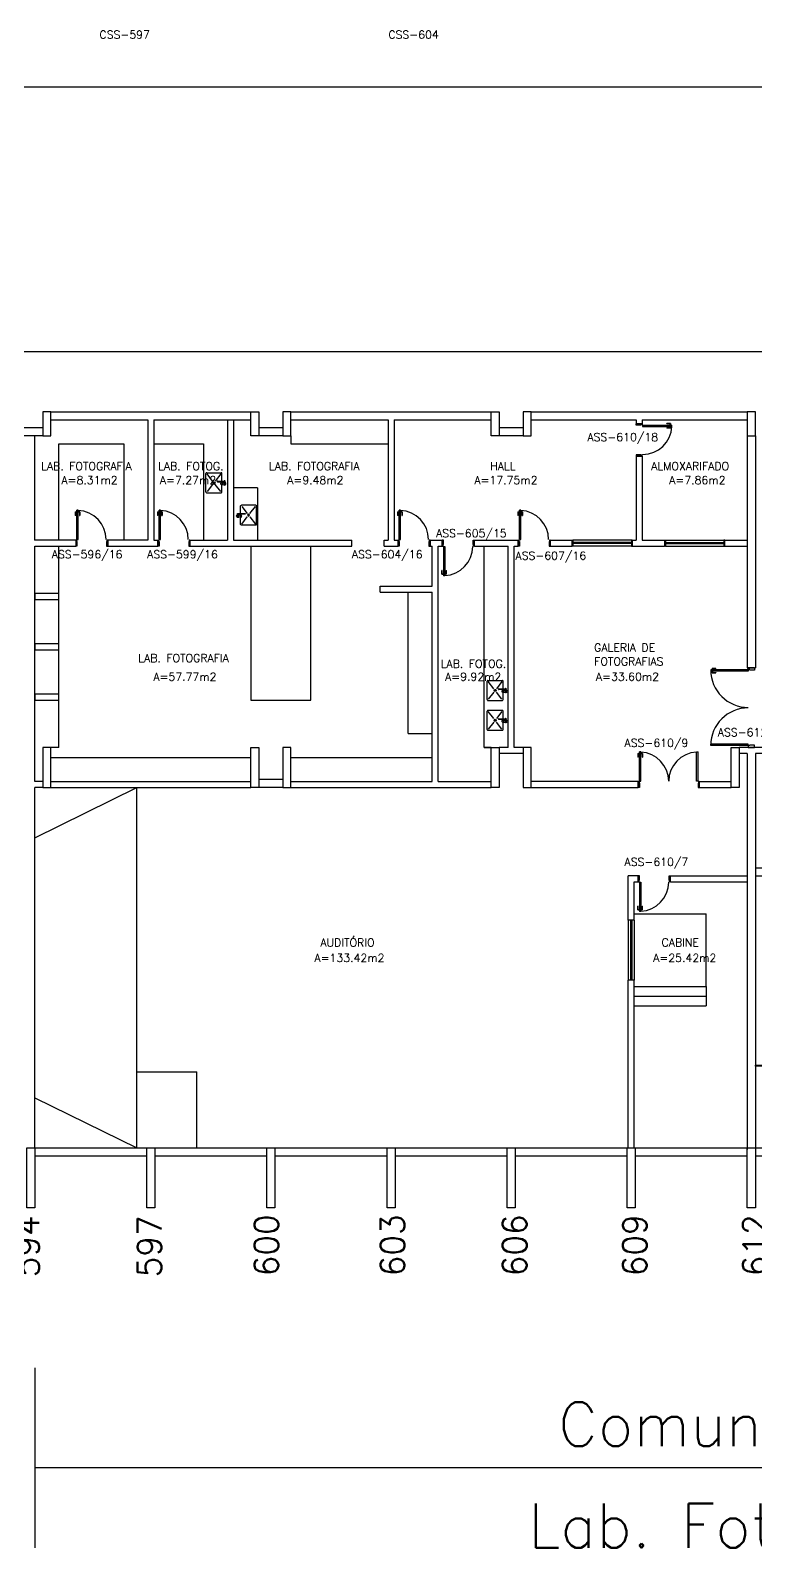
# Model space of a CAD drawing. Extents: x 0 to 244, y -71 to 76.
# Drawn here: x 126.07 to 144.17, y -66.11 to -27.83 of the extents above; entities that cross this region are included whole.
import ezdxf
from ezdxf.enums import TextEntityAlignment as Align

# ---------------------------------------------------------------- set-up
doc = ezdxf.new("R2010")
doc.units = 0
doc.header["$LTSCALE"] = 0.01
doc.header["$MEASUREMENT"] = 0
doc.header["$PDMODE"] = 98
doc.layers.get('0').update_dxf_attribs({"linetype": 'CONTINUOUS'})
doc.layers.get('DEFPOINTS').update_dxf_attribs({"linetype": 'CONTINUOUS'})
for name, color, linetype in [('1', 1, 'CONTINUOUS'), ('2', 2, 'CONTINUOUS'), ('3', 3, 'CONTINUOUS'), ('ALV', 2, 'CONTINUOUS'), ('APSAN', 1, 'CONTINUOUS'), ('BANC', 2, 'CONTINUOUS'), ('ESQ', 1, 'CONTINUOUS'), ('ESTR', 3, 'CONTINUOUS'), ('NOPILAR1', 2, 'CONTINUOUS'), ('PISO', 1, 'CONTINUOUS'), ('TEXTO', 2, 'CONTINUOUS'), ('TEXTO-ENDEREÇO', 2, 'CONTINUOUS'), ('TXT-END-EXTERNO', 2, 'CONTINUOUS'), ('ÁREA', 2, 'CONTINUOUS')]:
    doc.layers.add(name, color=color, linetype=linetype)
doc.layers.get('0').freeze()
doc.styles.add('1', font='romans.shx')
doc.styles.add('NOPILAR', font='simplex.shx', dxfattribs={"height": 0.6})
doc.styles.add('UNB-100', font='simplex.shx', dxfattribs={"height": 0.2})
doc.styles.add('UNB-100-1', font='simplex.shx', dxfattribs={"height": 0.2})
doc.dimstyles.new('1-600', dxfattribs={"dimtxt": 1.1, "dimasz": 2.5, "dimexe": 2, "dimexo": 4, "dimgap": 0.2, "dimtad": 1, "dimdec": 0, "dimzin": 4, "dimdsep": 46, "dimlunit": 6, "dimtxsty": '1', "dimblk1": 'NONE', "dimblk2": 'NONE', "dimsah": 1, "dimcen": 0, "dimclrd": 2, "dimclre": 2, "dimclrt": 2, "dimadec": 0, "dimazin": 0, "dimtfac": 1, "dimtdec": 0, "dimtmove": 2, "dimatfit": 3, "dimldrblk": 'NONE', "dimfxl": 1, "dimtolj": 1, "dimtzin": 0, "dimarcsym": 0})

# ---------------------------------------------------------------- blocks, each defined once
blk = doc.blocks.new('PE80-SSN')
at = {"color": 2}
for p, q in [((0.075, 0), (-0.075, 0)), ((-0.075, -0.03), (-0.075, 0)), ((0.075, 0), (0.075, -0.02)), ((0.04, -0.03), (-0.075, -0.03)), ((0.075, -0.02), (0.04, -0.02)), ((0.04, -0.03), (0.04, -0.02)), ((0.085, -0.03), (0.817, -0.03)), ((0.085, -0.03), (0.085, -0.065)), ((0.085, -0.065), (0.817, -0.065)), ((0.817, -0.065), (0.817, -0.03))]:
    blk.add_line(p, q, dxfattribs=at)
at = {"color": 1}
for p, q in [((0.777, 0.01), (0.687, 0.01)), ((0.687, 0), (0.687, 0.01)), ((0.777, 0.01), (0.777, -0.03)), ((0.767, 0), (0.687, 0)), ((0.767, -0.095), (0.687, -0.095)), ((0.687, -0.095), (0.687, -0.105)), ((0.777, -0.105), (0.687, -0.105)), ((0.767, 0), (0.767, -0.03)), ((0.767, -0.095), (0.767, -0.065)), ((0.777, -0.105), (0.777, -0.065))]:
    blk.add_line(p, q, dxfattribs=at)
for p, q in [((0.04, -0.771), (-0.075, -0.771)), ((-0.075, -0.771), (-0.075, -0.801)), ((0.075, -0.801), (-0.075, -0.801)), ((0.075, -0.802), (-0.075, -0.802)), ((0.04, -0.771), (0.04, -0.781)), ((0.075, -0.781), (0.04, -0.781)), ((0.075, -0.801), (0.075, -0.781))]:
    blk.add_line(p, q)
blk.add_arc((0.085, -0.03), 0.731, 270, 357.3429, dxfattribs=at)
blk = doc.blocks.new('PILINT-SSN')
for points in [[(0.2, 0), (0.2, -0.6), (0, -0.6), (0, 0)], [(1, 0), (0.8, 0), (0.8, -0.6), (1, -0.6)], [(0, -8.39), (0.2, -8.39), (0.2, -9.39), (0, -9.39)], [(0.8, -8.39), (0.8, -9.39), (1, -9.39), (1, -8.39)]]:
    blk.add_lwpolyline(points, close=True)
blk = doc.blocks.new('PILAR-SSN')
blk.add_lwpolyline([(0.197, -72.467), (0.197, -73.967), (-0.003, -73.967), (-0.003, -72.467)], close=True)
blk = doc.blocks.new('PD80-SSN')
for p, q in [((-0.777, 0.01), (-0.777, -0.03)), ((-0.777, 0.01), (-0.687, 0.01)), ((-0.687, 0), (-0.687, 0.01)), ((-0.075, 0), (0.075, 0)), ((-0.075, 0), (-0.075, -0.02)), ((0.075, -0.03), (0.075, 0)), ((-0.817, -0.065), (-0.817, -0.03)), ((-0.085, -0.03), (-0.817, -0.03)), ((-0.085, -0.065), (-0.817, -0.065)), ((-0.777, -0.105), (-0.777, -0.065)), ((-0.777, -0.105), (-0.687, -0.105)), ((-0.767, 0), (-0.767, -0.03)), ((-0.767, 0), (-0.687, 0)), ((-0.767, -0.095), (-0.767, -0.065)), ((-0.767, -0.095), (-0.687, -0.095)), ((-0.687, -0.095), (-0.687, -0.105)), ((-0.085, -0.03), (-0.085, -0.065)), ((-0.075, -0.02), (-0.04, -0.02)), ((-0.04, -0.03), (-0.04, -0.02)), ((-0.04, -0.03), (0.075, -0.03)), ((-0.075, -0.781), (-0.04, -0.781)), ((-0.075, -0.801), (-0.075, -0.781)), ((-0.075, -0.801), (0.075, -0.801)), ((-0.075, -0.802), (0.075, -0.802)), ((-0.04, -0.771), (0.075, -0.771)), ((-0.04, -0.771), (-0.04, -0.781)), ((0.075, -0.771), (0.075, -0.801))]:
    blk.add_line(p, q)
blk.add_arc((-0.085, -0.03), 0.731, 182.6571, 270)
blk = doc.blocks.new('PTDP-SSN')
at = {"color": 2}
for p, q in [((0.055, 1.015), (0.09, 1.015)), ((0.055, 0.075), (0.055, 1.015)), ((0.09, 0.075), (0.09, 1.015)), ((1.91, 0.075), (1.91, 1.015)), ((1.945, 1.015), (1.91, 1.015)), ((1.945, 0.075), (1.945, 1.015)), ((0.05, 0.075), (0, 0.075)), ((0, 0.075), (0, -0.075)), ((0.05, 0.04), (0.05, 0.075)), ((0.06, 0.04), (0.05, 0.04)), ((0.055, 0.075), (0.09, 0.075)), ((0.06, -0.075), (0.06, 0.04)), ((1.945, 0.075), (1.91, 0.075)), ((1.94, -0.075), (1.94, 0.04)), ((1.94, 0.04), (1.95, 0.04)), ((1.95, 0.04), (1.95, 0.075)), ((1.95, 0.075), (2, 0.075)), ((2, 0.075), (2, -0.075)), ((0, -0.075), (0.06, -0.075)), ((2, -0.075), (1.94, -0.075))]:
    blk.add_line(p, q, dxfattribs=at)
at = {"color": 1}
for centre, start, end in [((0.055, 0.075), 0, 90), ((1.945, 0.075), 90, 180)]:
    blk.add_arc(centre, 0.94, start, end, dxfattribs=at)
blk = doc.blocks.new('*D77')
at = {"layer": 'DEFPOINTS', "color": 0, "transparency": 16777216}
for p in [(126.172, -57.247), (162.172, -57.247), (126.172, -63.747)]:
    blk.add_point(p, dxfattribs=at)
at = {"layer": 'TXT-END-EXTERNO', "color": 2, "lineweight": -2, "transparency": 16777216}
for p, q in [((126.172, -61.247), (126.172, -65.747)), ((162.172, -61.247), (162.172, -65.747)), ((162.172, -63.747), (126.172, -63.747))]:
    blk.add_line(p, q, dxfattribs=at)
at = {"layer": 'TXT-END-EXTERNO', "color": 2, "transparency": 16777216, "insert": (144.172, -62.814), "char_height": 1.1, "attachment_point": 5, "style": '1'}
blk.add_mtext('\\A1;Comunicação', dxfattribs=at)
blk = doc.blocks.new('_NONE')
at = {"color": 0, "linetype": 'ByBlock'}
blk.add_circle((0, 0), 0.25, dxfattribs=at)
blk = doc.blocks.new('*D57')
at = {"color": 2, "linetype": 'ByBlock', "transparency": 16777216}
for p, q in [((28.318, 452.996), (28.318, 448.496)), ((112.318, 452.996), (112.318, 448.496)), ((112.318, 450.496), (28.318, 450.496))]:
    blk.add_line(p, q, dxfattribs=at)
at = {"layer": 'DEFPOINTS', "color": 0, "linetype": 'ByBlock', "transparency": 16777216}
for p in [(28.318, 456.996), (112.318, 456.996), (28.318, 450.496)]:
    blk.add_point(p, dxfattribs=at)
at = {"color": 2, "linetype": 'ByBlock', "transparency": 16777216, "insert": (70.318, 451.429), "char_height": 1.1, "attachment_point": 5, "style": '1'}
blk.add_mtext('\\A1;Arquitetura e Urbanismo', dxfattribs=at)
blk = doc.blocks.new('INOXA1-P')
for p, q in [((0.043, 0.008), (0.043, -0.022)), ((0.062, 0.04), (0.071, 0.04)), ((0.131, 0.048), (0.076, 0.043)), ((0.131, -0.002), (0.076, 0.003)), ((0.12, 0.23), (0.12, 0.047)), ((0.22, 0.25), (0.14, 0.25)), ((0.15, 0.22), (0.287, 0.043)), ((0.5, 0.25), (0.22, 0.25)), ((0.353, 0.043), (0.49, 0.22)), ((0.52, 0.23), (0.52, -0.23)), ((0.22, -0.027), (0.054, -0.027)), ((0.22, -0.037), (0.054, -0.037)), ((0.063, -0.003), (0.063, -0.021)), ((0.12, -0.001), (0.12, -0.027)), ((0.12, -0.037), (0.12, -0.23)), ((0.22, -0.25), (0.14, -0.25)), ((0.15, -0.22), (0.287, -0.043)), ((0.231, -0.027), (0.22, -0.027)), ((0.231, -0.037), (0.22, -0.037)), ((0.5, -0.25), (0.22, -0.25)), ((0.353, -0.043), (0.49, -0.22))]:
    blk.add_line(p, q)
blk.add_lwpolyline([(0.076, 0.003), (0.072, 0.004), (0.069, 0.009), (0.067, 0.015), (0.066, 0.023), (0.067, 0.031), (0.069, 0.037), (0.072, 0.042), (0.076, 0.043)])
blk.add_lwpolyline([(0.131, 0.048), (0.137, 0.046), (0.143, 0.041), (0.147, 0.033), (0.148, 0.023), (0.147, 0.013), (0.143, 0.006), (0.137, 0), (0.131, -0.002), (0.125, 0), (0.119, 0.006), (0.115, 0.013), (0.114, 0.023), (0.115, 0.033), (0.119, 0.041), (0.125, 0.046)], close=True)
for radius in [0.0266, 0.0163]:
    blk.add_circle((0.32, 0), radius)
for centre, radius, start, end in [((0.054, 0.023), 0.0349, 36.1705, 252.2568), ((0.054, 0.023), 0.0189, 62.7367, 235.7375), ((0.073, -0.003), 0.01, 102.8285, 180), ((0.054, 0.023), 0.0349, 285.5373, 323.9987), ((0.14, 0.23), 0.02, 90, 180), ((0.5, 0.23), 0.02, 360, 90), ((0.054, -0.032), 0.0145, 20.161, 339.839), ((0.054, -0.032), 0.005, 90.0037, 269.9963), ((0.14, -0.23), 0.02, 180, 270), ((0.231, -0.032), 0.00738, 222.6559, 137.3441), ((0.231, -0.032), 0.005, 269.9935, 90.0065), ((0.5, -0.23), 0.02, 270, 360)]:
    blk.add_arc(centre, radius, start, end)
blk = doc.blocks.new('pota 160')
for p, q in [((-0.01, 0.777), (0.03, 0.777)), ((-0.01, 0.777), (-0.01, 0.687)), ((0, 0.767), (0.03, 0.767)), ((0, 0.767), (0, 0.687)), ((0.065, 0.817), (0.03, 0.817)), ((0.03, 0.085), (0.03, 0.817)), ((0.065, 0.085), (0.065, 0.817)), ((0.105, 0.777), (0.065, 0.777)), ((0.095, 0.767), (0.065, 0.767)), ((0.095, 0.767), (0.095, 0.687)), ((0.105, 0.777), (0.105, 0.687)), ((1.458, 0.817), (1.493, 0.817)), ((1.458, 0.085), (1.458, 0.817)), ((1.493, 0.085), (1.493, 0.817)), ((0, 0.687), (-0.01, 0.687)), ((0.095, 0.687), (0.105, 0.687)), ((0, 0.075), (0, -0.075)), ((0, 0.075), (0.02, 0.075)), ((0.02, 0.075), (0.02, 0.04)), ((0.03, 0.04), (0.02, 0.04)), ((0.03, 0.085), (0.065, 0.085)), ((0.03, 0.04), (0.03, -0.075)), ((1.493, 0.085), (1.458, 0.085)), ((1.493, 0.04), (1.503, 0.04)), ((1.493, 0.04), (1.493, -0.075)), ((1.523, 0.075), (1.503, 0.075)), ((1.503, 0.075), (1.503, 0.04)), ((1.523, 0.075), (1.523, -0.075)), ((0.03, -0.075), (0, -0.075)), ((1.493, -0.075), (1.523, -0.075))]:
    blk.add_line(p, q)
for centre, start, end in [((0.03, 0.085), 0, 87.3429), ((1.493, 0.085), 92.6571, 180)]:
    blk.add_arc(centre, 0.731, start, end)

msp = doc.modelspace()

# ---------------------------------------------------------------- linework, layer by layer
at = {"layer": '1'}
for p, q in [((141.077, -40.557), (139.617, -40.557)), ((141.927, -40.557), (143.387, -40.557)), ((141.077, -40.707), (139.617, -40.707)), ((141.927, -40.707), (143.387, -40.707)), ((128.722, -55.747), (128.722, -46.747)), ((128.722, -53.847), (130.222, -53.847)), ((130.222, -55.747), (130.222, -53.847))]:
    msp.add_line(p, q, dxfattribs=at)
at = {"layer": '1', "color": 2}
for p, q in [((126.172, -47.997), (128.722, -46.747)), ((126.172, -54.497), (128.722, -55.747))]:
    msp.add_line(p, q, dxfattribs=at)
at = {"layer": '2'}
for p, q in [((141.057, -50.057), (141.057, -51.557)), ((141.087, -50.057), (141.087, -51.557))]:
    msp.add_line(p, q, dxfattribs=at)
at = {"layer": '3'}
for p, q in [((139.597, -40.557), (139.617, -40.557)), ((139.617, -40.557), (139.617, -40.707)), ((141.097, -40.557), (141.077, -40.557)), ((141.077, -40.557), (141.077, -40.707)), ((141.907, -40.557), (141.927, -40.557)), ((141.927, -40.557), (141.927, -40.707)), ((143.407, -40.557), (143.387, -40.557)), ((143.387, -40.557), (143.387, -40.707)), ((139.617, -40.707), (139.597, -40.707)), ((141.077, -40.617), (139.617, -40.617)), ((141.077, -40.647), (139.617, -40.647)), ((141.077, -40.707), (141.097, -40.707)), ((141.927, -40.707), (141.907, -40.707)), ((141.927, -40.617), (143.387, -40.617)), ((141.927, -40.647), (143.387, -40.647)), ((143.387, -40.707), (143.407, -40.707))]:
    msp.add_line(p, q, dxfattribs=at)
at = {"layer": 'ALV'}
for p, q in [((126.572, -37.357), (131.572, -37.357)), ((132.572, -37.357), (137.572, -37.357)), ((138.572, -37.357), (143.972, -37.357)), ((126.372, -37.757), (125.772, -37.757)), ((126.572, -37.557), (128.997, -37.557)), ((128.997, -37.557), (128.997, -40.557)), ((129.147, -37.557), (129.147, -40.557)), ((129.147, -37.557), (131.572, -37.557)), ((130.987, -37.557), (130.987, -40.557)), ((131.137, -37.557), (131.137, -40.557)), ((132.372, -37.757), (131.772, -37.757)), ((132.572, -37.557), (134.997, -37.557)), ((134.997, -37.557), (134.997, -40.557)), ((135.147, -37.557), (135.147, -40.557)), ((135.147, -37.557), (137.572, -37.557)), ((138.372, -37.757), (137.772, -37.757)), ((138.572, -37.557), (141.197, -37.557)), ((141.197, -37.557), (141.197, -37.657)), ((141.197, -37.657), (141.347, -37.657)), ((141.347, -37.557), (143.972, -37.557)), ((141.347, -37.557), (141.347, -37.657)), ((126.372, -37.957), (125.772, -37.957)), ((126.172, -40.557), (126.172, -37.957)), ((126.772, -38.157), (128.397, -38.157)), ((126.772, -40.557), (126.772, -38.157)), ((128.397, -38.157), (128.397, -40.557)), ((129.147, -38.157), (130.387, -38.157)), ((130.387, -38.157), (130.387, -40.557)), ((132.372, -37.957), (131.772, -37.957)), ((132.572, -37.957), (132.572, -38.157)), ((132.572, -38.157), (134.997, -38.157)), ((138.372, -37.957), (137.772, -37.957)), ((143.972, -37.957), (143.972, -43.749)), ((144.172, -37.957), (144.172, -43.749)), ((141.197, -38.459), (141.347, -38.459)), ((141.197, -38.459), (141.197, -40.557)), ((141.347, -38.459), (141.347, -40.557)), ((131.737, -39.257), (131.137, -39.257)), ((131.737, -39.257), (131.737, -40.557)), ((127.194, -40.557), (126.166, -40.557)), ((127.194, -40.557), (127.194, -40.707)), ((128.997, -40.557), (127.996, -40.557)), ((127.996, -40.557), (127.996, -40.707)), ((129.147, -40.557), (129.247, -40.557)), ((129.247, -40.707), (129.247, -40.557)), ((130.049, -40.707), (130.049, -40.557)), ((130.049, -40.557), (130.987, -40.557)), ((131.137, -40.557), (134.096, -40.557)), ((134.096, -40.707), (134.096, -40.557)), ((134.897, -40.707), (134.897, -40.557)), ((134.897, -40.557), (134.997, -40.557)), ((135.147, -40.557), (135.247, -40.557)), ((135.247, -40.707), (135.247, -40.557)), ((136.049, -40.707), (136.049, -40.557)), ((136.049, -40.557), (136.351, -40.557)), ((136.351, -40.707), (136.351, -40.557)), ((137.153, -40.707), (137.153, -40.557)), ((137.153, -40.557), (138.247, -40.557)), ((138.247, -40.707), (138.247, -40.557)), ((139.049, -40.707), (139.049, -40.557)), ((139.049, -40.557), (139.597, -40.557)), ((139.597, -40.707), (139.597, -40.557)), ((141.097, -40.557), (141.097, -40.707)), ((141.097, -40.557), (141.197, -40.557)), ((141.347, -40.557), (141.907, -40.557)), ((141.907, -40.557), (141.907, -40.707)), ((143.407, -40.707), (143.407, -40.557)), ((143.407, -40.557), (143.968, -40.557)), ((126.172, -40.707), (127.194, -40.707)), ((126.172, -46.597), (126.172, -40.707)), ((126.772, -45.747), (126.772, -40.707)), ((127.996, -40.707), (129.247, -40.707)), ((130.049, -40.707), (134.096, -40.707)), ((131.572, -40.707), (131.572, -44.557)), ((133.072, -44.557), (133.072, -40.707)), ((134.897, -40.707), (135.247, -40.707)), ((136.049, -40.707), (136.101, -40.707)), ((136.101, -41.707), (136.101, -40.707)), ((136.251, -46.597), (136.251, -40.707)), ((136.251, -40.707), (136.351, -40.707)), ((137.153, -40.707), (137.997, -40.707)), ((137.997, -45.747), (137.997, -40.707)), ((138.147, -45.747), (138.147, -40.707)), ((138.147, -40.707), (138.247, -40.707)), ((139.049, -40.707), (139.597, -40.707)), ((141.097, -40.707), (141.907, -40.707)), ((143.407, -40.707), (143.972, -40.707)), ((134.801, -41.707), (136.101, -41.707)), ((134.801, -41.857), (134.801, -41.707)), ((134.801, -41.857), (136.101, -41.857)), ((136.101, -46.597), (136.101, -41.857)), ((143.972, -43.749), (144.172, -43.749)), ((131.572, -44.557), (133.072, -44.557)), ((126.772, -45.747), (126.572, -45.747)), ((137.997, -45.747), (137.772, -45.747)), ((138.372, -45.897), (137.772, -45.897)), ((138.372, -45.747), (138.147, -45.747)), ((144.372, -45.747), (143.772, -45.747)), ((143.972, -45.897), (143.772, -45.897)), ((143.972, -45.897), (143.972, -55.791)), ((144.172, -45.897), (144.172, -55.791)), ((144.372, -45.897), (144.172, -45.897)), ((126.372, -46.597), (126.172, -46.597)), ((126.572, -46.597), (131.572, -46.597)), ((132.372, -46.547), (131.772, -46.547)), ((132.572, -46.597), (136.101, -46.597)), ((136.251, -46.597), (137.572, -46.597)), ((141.247, -46.747), (141.247, -46.597)), ((142.77, -46.597), (142.77, -46.747)), ((142.77, -46.597), (143.572, -46.597)), ((126.172, -55.747), (126.172, -46.747)), ((126.372, -46.747), (126.172, -46.747)), ((126.572, -46.747), (131.572, -46.747)), ((132.372, -46.747), (131.772, -46.747)), ((132.572, -46.747), (137.572, -46.747)), ((138.572, -46.747), (141.247, -46.747)), ((142.77, -46.747), (142.87, -46.747)), ((142.77, -46.747), (143.572, -46.747)), ((140.997, -50.057), (140.997, -48.947)), ((141.247, -49.097), (141.247, -48.947)), ((142.049, -49.097), (142.049, -48.947)), ((142.049, -48.947), (143.972, -48.947)), ((144.172, -48.747), (146.071, -48.747)), ((144.172, -48.947), (146.071, -48.947)), ((141.147, -49.097), (141.247, -49.097)), ((141.147, -50.057), (141.147, -49.097)), ((142.049, -49.097), (143.972, -49.097)), ((141.147, -50.057), (140.997, -50.057)), ((140.997, -55.747), (140.997, -51.557)), ((141.147, -51.557), (140.997, -51.557)), ((141.147, -55.747), (141.147, -51.557)), ((126.172, -55.747), (128.972, -55.747)), ((129.172, -55.747), (131.972, -55.747)), ((132.172, -55.747), (134.972, -55.747)), ((135.172, -55.747), (137.972, -55.747)), ((138.172, -55.747), (140.972, -55.747)), ((141.172, -55.747), (143.972, -55.747)), ((144.172, -55.747), (146.972, -55.747)), ((126.172, -55.947), (128.972, -55.947)), ((129.172, -55.947), (131.972, -55.947)), ((132.172, -55.947), (134.972, -55.947)), ((135.172, -55.947), (137.972, -55.947)), ((138.172, -55.947), (140.972, -55.947)), ((141.172, -55.947), (143.972, -55.947)), ((144.172, -55.947), (146.972, -55.947))]:
    msp.add_line(p, q, dxfattribs=at)
at = {"layer": 'ALV', "color": 1}
for p, q in [((140.997, -50.057), (140.997, -51.557)), ((141.147, -49.897), (142.947, -49.897)), ((141.147, -50.057), (141.147, -51.557)), ((142.947, -51.717), (142.947, -49.897)), ((141.147, -51.717), (142.947, -51.717)), ((141.147, -51.957), (142.947, -51.957)), ((142.947, -51.717), (142.947, -51.957)), ((142.947, -51.957), (142.947, -52.197)), ((141.147, -52.197), (142.947, -52.197))]:
    msp.add_line(p, q, dxfattribs=at)
at = {"layer": 'ALV'}
for points in [[(126.172, -42.042), (126.772, -42.042), (126.772, -41.892), (126.172, -41.892)], [(126.172, -43.302), (126.772, -43.302), (126.772, -43.152), (126.172, -43.152)], [(126.172, -44.562), (126.772, -44.562), (126.772, -44.412), (126.172, -44.412)]]:
    msp.add_lwpolyline(points, close=True, dxfattribs=at)
at = {"layer": 'BANC'}
for p, q in [((137.397, -45.747), (137.397, -40.707)), ((135.501, -45.397), (135.501, -41.857)), ((135.501, -45.397), (136.101, -45.397)), ((137.397, -45.747), (137.572, -45.747)), ((137.572, -45.747), (137.397, -45.747)), ((126.572, -45.997), (131.572, -45.997)), ((132.572, -45.997), (136.101, -45.997))]:
    msp.add_line(p, q, dxfattribs=at)
at = {"layer": 'ESQ'}
for p, q in [((143.097, -43.762), (143.187, -43.762)), ((143.097, -43.762), (143.097, -43.802)), ((143.097, -43.877), (143.097, -43.837)), ((143.097, -43.877), (143.187, -43.877)), ((143.107, -43.772), (143.187, -43.772)), ((143.107, -43.772), (143.107, -43.802)), ((143.107, -43.867), (143.107, -43.837)), ((143.107, -43.867), (143.187, -43.867)), ((143.187, -43.772), (143.187, -43.762)), ((143.187, -43.867), (143.187, -43.877))]:
    msp.add_line(p, q, dxfattribs=at)
at = {"layer": 'ESTR'}
for points in [[(144.172, -37.357), (143.972, -37.357), (143.972, -37.957), (144.172, -37.957)], [(143.572, -45.747), (143.772, -45.747), (143.772, -46.747), (143.572, -46.747)]]:
    msp.add_lwpolyline(points, close=True, dxfattribs=at)
at = {"layer": 'PISO'}
for p, q in [((228.172, -29.242), (-0.045, -29.242)), ((228.172, -35.857), (-0.045, -35.857))]:
    msp.add_line(p, q, dxfattribs=at)
msp.add_lwpolyline([(144.172, -53.687), (145.102, -53.687), (145.102, -53.707), (144.172, -53.707)], close=True, dxfattribs=at)
at = {"layer": 'TEXTO-ENDEREÇO'}
for p, q in [((141.247, -46.597), (138.572, -46.597)), ((141.247, -48.947), (140.997, -48.947))]:
    msp.add_line(p, q, dxfattribs=at)

# ---------------------------------------------------------------- block references
at = {"layer": 'APSAN', "rotation": 180}
for p in [(130.968, -39.126), (137.992, -44.316), (137.992, -45.064)]:
    msp.add_blockref('INOXA1-P', p, dxfattribs=at)
at = {"layer": 'APSAN', "xscale": -1, "rotation": 180}
msp.add_blockref('INOXA1-P', (131.193, -39.937), dxfattribs=at)
at = {"layer": 'ESQ'}
for name, p in [('PE80-SSN', (141.272, -37.657)), ('pota 160', (141.247, -46.672))]:
    msp.add_blockref(name, p, dxfattribs=at)
at = {"layer": 'ESQ', "rotation": 90}
for name, p in [('PE80-SSN', (127.194, -40.632)), ('PE80-SSN', (129.247, -40.632)), ('PE80-SSN', (135.247, -40.632)), ('PE80-SSN', (138.247, -40.632)), ('PD80-SSN', (136.351, -40.632)), ('PTDP-SSN', (144.072, -45.747)), ('PD80-SSN', (141.247, -49.022))]:
    msp.add_blockref(name, p, dxfattribs=at)
at = {"layer": 'ESTR'}
for name, p in [('PILAR-SSN', (125.975, 16.72)), ('PILAR-SSN', (128.975, 16.72)), ('PILAR-SSN', (131.975, 16.72)), ('PILAR-SSN', (134.975, 16.72)), ('PILAR-SSN', (137.975, 16.72)), ('PILAR-SSN', (140.975, 16.72)), ('PILAR-SSN', (143.975, 16.72)), ('PILINT-SSN', (125.572, -37.357)), ('PILINT-SSN', (131.572, -37.357)), ('PILINT-SSN', (137.572, -37.357))]:
    msp.add_blockref(name, p, dxfattribs=at)

# ---------------------------------------------------------------- texts
at = {"layer": 'NOPILAR1', "style": 'NOPILAR'}
for s, p in [('594', (126.285, -58.983)), ('597', (129.335, -58.983)), ('600', (132.26, -58.958)), ('603', (135.41, -58.958)), ('606', (138.46, -58.958)), ('609', (141.46, -58.958)), ('612', (144.46, -58.958))]:
    msp.add_text(s, height=0.6, rotation=90, dxfattribs=at).set_placement(p)
at = {"layer": 'TEXTO', "linetype": 'Continuous', "style": 'UNB-100'}
for s, p in [('LAB. FOTOGRAFIA', (126.331, -38.812)), ('LAB. FOTOG.', (129.251, -38.812)), ('LAB. FOTOGRAFIA', (132.022, -38.812)), ('HALL', (137.548, -38.812)), ('ALMOXARIFADO', (141.571, -38.812)), ('GALERIA DE ', (140.145, -43.345)), ('LAB. FOTOGRAFIA', (128.756, -43.609)), ('LAB. FOTOG.', (136.311, -43.751)), ('FOTOGRAFIAS', (140.145, -43.692)), ('AUDITÓRIO', (133.307, -50.719)), ('CABINE', (141.83, -50.716))]:
    msp.add_text(s, height=0.2, dxfattribs=at).set_placement(p)
at = {"layer": 'TEXTO-ENDEREÇO', "style": 'UNB-100-1'}
for s, p in [('CSS-597', (127.788, -28.026)), ('CSS-604', (135.004, -28.026)), ('ASS-610/18', (139.978, -38.086)), ('ASS-605/15', (136.195, -40.489)), ('ASS-596/16', (126.597, -41.014)), ('ASS-599/16', (128.979, -41.014)), ('ASS-604/16', (134.093, -41.014)), ('ASS-607/16', (138.18, -41.049)), ('ASS-610/9', (140.903, -45.728)), ('ASS-612/11', (143.234, -45.464)), ('ASS-610/7', (140.903, -48.703))]:
    msp.add_text(s, height=0.2, dxfattribs=at).set_placement(p)
at = {"layer": 'TXT-END-EXTERNO', "insert": (144.132, -65.376), "char_height": 1.1, "attachment_point": 5, "style": '1'}
msp.add_mtext('Lab. Fotográfia', dxfattribs=at)
at = {"layer": 'ÁREA', "style": 'UNB-100'}
for s, p in [('A=8.31m2', (127.541, -39.16)), ('A=7.27m2', (130.001, -39.16)), ('A=9.48m2', (133.181, -39.16)), ('A=17.75m2', (137.942, -39.16)), ('A=7.86m2', (142.724, -39.16)), ('A=57.77m2', (129.923, -44.073)), ('A=9.92m2', (137.125, -44.073)), ('A=33.60m2', (140.978, -44.073)), ('A=133.42m2', (134.033, -51.103)), ('A=25.42m2', (142.409, -51.103))]:
    msp.add_text(s, height=0.2, dxfattribs=at).set_placement(p, align=Align.CENTER)

# ---------------------------------------------------------------- dimensions: what is measured, and where the dimension line sits
at = {"layer": 'TXT-END-EXTERNO'}
dim = msp.add_aligned_dim(p1=(126.172, -57.247), p2=(42.172, -57.247), distance=6.5, text='Arquitetura e Urbanismo', dimstyle='1-600', dxfattribs=at)
dim.commit()
dim.dimension.update_dxf_attribs({"geometry": '*D57', "text_midpoint": (84.172, -62.814), "insert": (13.854, -514.243)})
dim = msp.add_aligned_dim(p1=(162.172, -57.247), p2=(126.172, -57.247), distance=6.5, text='Comunicação', dimstyle='1-600', dxfattribs=at)
dim.commit()
dim.dimension.update_dxf_attribs({"geometry": '*D77', "text_midpoint": (144.172, -62.814)})

doc.saveas('drawing.dxf')
